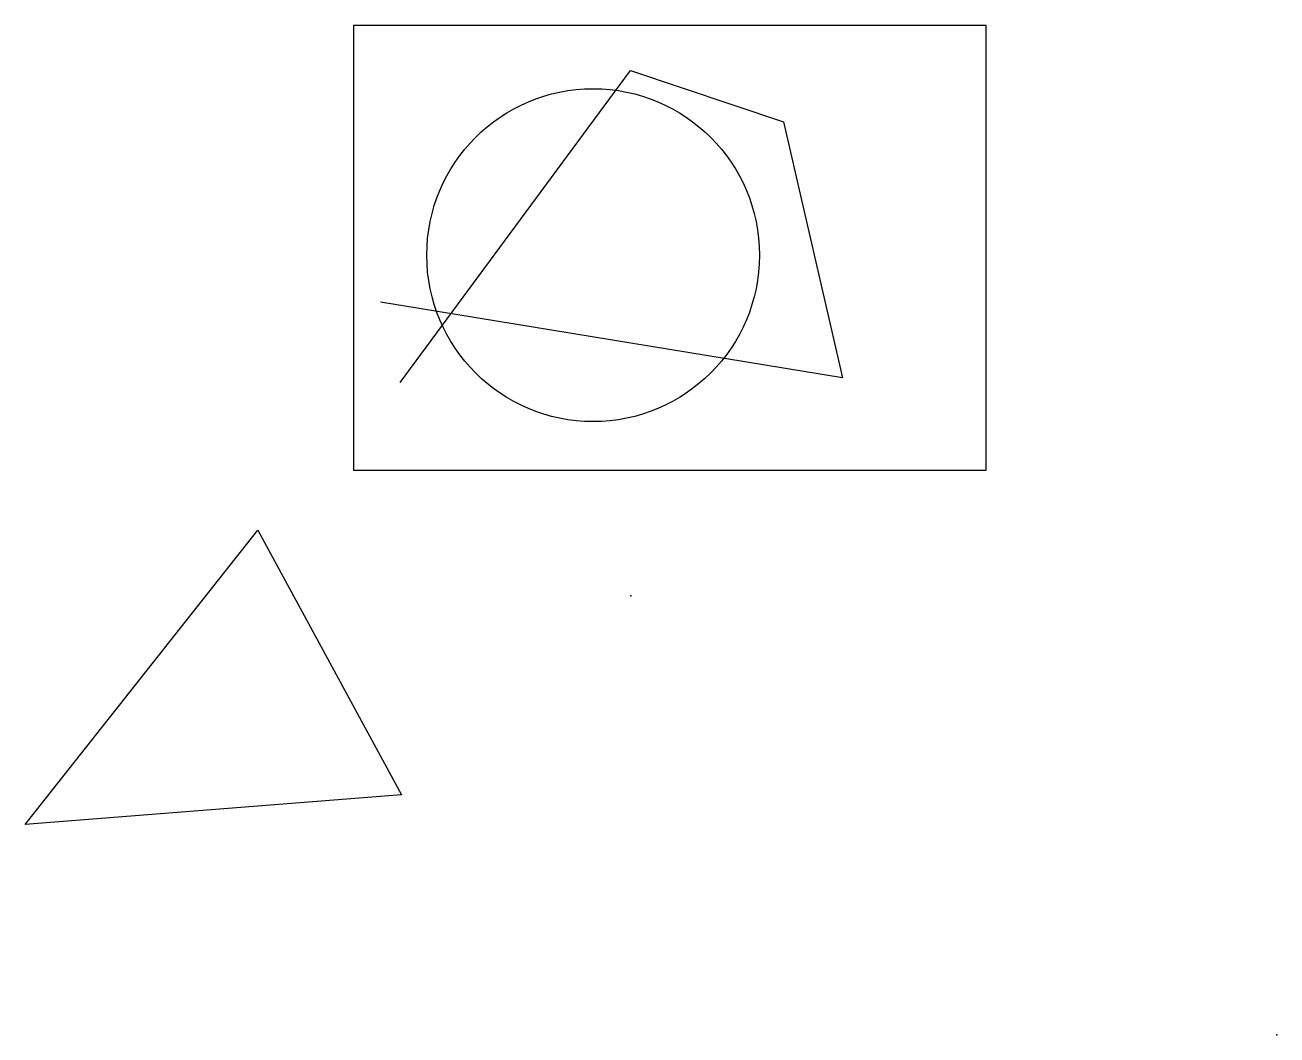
# Model space of a CAD drawing. Header units: millimetres. Extents: x 2345 to 31533, y -3156 to 20373.
import ezdxf

# ---------------------------------------------------------------- set-up
doc = ezdxf.new("R2010")
doc.units = ezdxf.units.MM

msp = doc.modelspace()

# ---------------------------------------------------------------- linework, layer by layer
for p, q in [((10000, 20373), (10000, 10000)), ((10000, 20373), (24756, 20373)), ((24756, 10000), (24756, 20373)), ((11094, 12046), (16460, 19314)), ((16460, 19314), (20025, 18115)), ((20025, 18115), (21402, 12152)), ((21402, 12152), (10635, 13916)), ((10000, 10000), (24756, 10000)), ((2345, 1751), (7773, 8601)), ((7773, 8601), (11126, 2436)), ((11126, 2436), (2345, 1751))]:
    msp.add_line(p, q)
msp.add_circle((15590, 15012), 3878)
for p in [(16471, 7071), (31533, -3156)]:
    msp.add_point(p)

doc.saveas('drawing.dxf')
